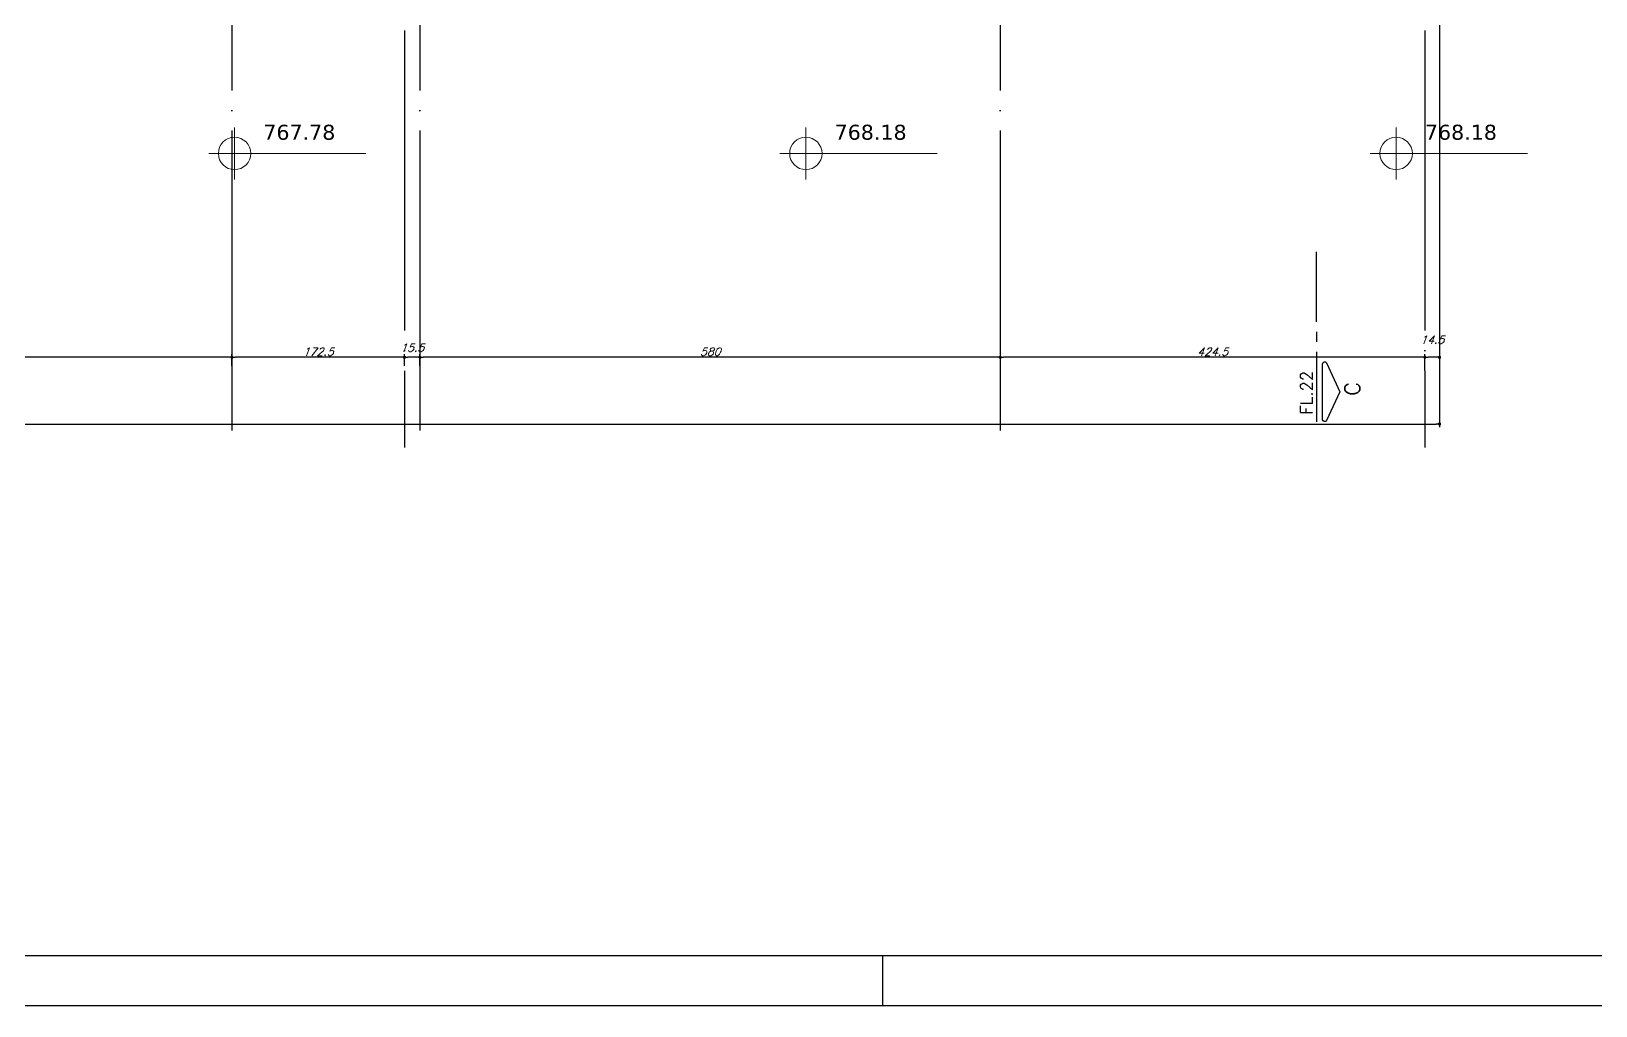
# Model space of a CAD drawing. Extents: x -4172 to 5483, y -2094 to 2406.
# Drawn here: x 1857 to 3421, y -2094 to -1120 of the extents above; entities that cross this region are included whole.
import ezdxf
from ezdxf.enums import TextEntityAlignment as Align

# ---------------------------------------------------------------- set-up
doc = ezdxf.new("R2010")
doc.units = 0
doc.header["$LTSCALE"] = 50
doc.header["$MEASUREMENT"] = 0
doc.linetypes.add('EIXO', pattern=[6.8, 6, -0.4, 0, -0.4])
doc.layers.get('0').update_dxf_attribs({"linetype": 'CONTINUOUS'})
doc.layers.get('DEFPOINTS').update_dxf_attribs({"linetype": 'CONTINUOUS'})
doc.layers.add('A-ANNO-NOTE', color=253, linetype='CONTINUOUS', lineweight=9)
for name, color, linetype in [('F-CORTE-INDICAÇÃO', 4, 'CONTINUOUS'), ('F-COTAS', 106, 'CONTINUOUS'), ('F-EIXO', 12, 'EIXO'), ('F-MARGEM', 1, 'CONTINUOUS'), ('F-TEXTO', 6, 'CONTINUOUS')]:
    doc.layers.add(name, color=color, linetype=linetype)
doc.styles.add('CP-TEXT-INCL', font='romans.shx', dxfattribs={"oblique": 20})
doc.styles.add('ROMANS', font='romans.shx')
doc.styles.add('Verdana_3', font='verdana.ttf', dxfattribs={"height": 20})
doc.dimstyles.new('CP-COTAS-50', dxfattribs={"dimscale": 0.64, "dimtxt": 12.5, "dimasz": 5, "dimexe": 5, "dimexo": 5, "dimgap": 2.5, "dimtad": 1, "dimdec": 1, "dimdsep": 46, "dimtxsty": 'CP-TEXT-INCL', "dimblk1": 'DOT', "dimblk2": 'DOT', "dimsah": 1, "dimcen": 9, "dimclrd": 256, "dimclre": 256, "dimclrt": 256, "dimadec": 0, "dimazin": 0, "dimtfac": 1, "dimtdec": 1, "dimtmove": 2, "dimatfit": 3, "dimldrblk": 'DOT', "dimfxl": 0, "dimtolj": 1, "dimarcsym": 0})

# ---------------------------------------------------------------- blocks, each defined once
blk = doc.blocks.new('*U20')
at = {"layer": 'F-EIXO'}
blk.add_line((0, 0), (0, -3377.9), dxfattribs=at)
at = {"layer": 'F-TEXTO', "style": 'ROMANS'}
blk.add_attdef('EIXO', text='', height=17.5, rotation=360, dxfattribs=at).set_placement((0, 28.2), align=Align.MIDDLE_CENTER)
blk = doc.blocks.new('*U34')
at = {"layer": 'F-EIXO'}
blk.add_line((0, 0), (0, -3477.9), dxfattribs=at)
at = {"layer": 'F-TEXTO', "style": 'ROMANS'}
blk.add_attdef('EIXO', text='', height=17.5, rotation=360, dxfattribs=at).set_placement((0, 28.2), align=Align.MIDDLE_CENTER)
blk = doc.blocks.new('*U35')
at = {"layer": 'F-EIXO'}
blk.add_line((0, 0), (0, -3377.9), dxfattribs=at)
at = {"layer": 'F-TEXTO', "style": 'ROMANS'}
blk.add_attdef('EIXO', text='', height=17.5, rotation=360, dxfattribs=at).set_placement((0, 28.2), align=Align.MIDDLE_CENTER)
blk = doc.blocks.new('*U39')
at = {"layer": 'F-EIXO'}
blk.add_line((0, 0), (0, -3377.9), dxfattribs=at)
at = {"layer": 'F-TEXTO', "style": 'ROMANS'}
blk.add_attdef('EIXO', text='', height=17.5, rotation=360, dxfattribs=at).set_placement((0, 28.2), align=Align.MIDDLE_CENTER)
blk = doc.blocks.new('*U37')
at = {"layer": 'F-EIXO'}
blk.add_line((0, 0), (0, -3477.9), dxfattribs=at)
at = {"layer": 'F-TEXTO', "style": 'ROMANS'}
blk.add_attdef('EIXO', text='', height=17.5, rotation=360, dxfattribs=at).set_placement((0, 28.2), align=Align.MIDDLE_CENTER)
blk = doc.blocks.new('A0-4L_900')
at = {"layer": 'F-MARGEM', "color": 2}
blk.add_line((137.4, 1), (137.4, 0), dxfattribs=at)
blk.add_lwpolyline([(0, 0), (0, 90), (192.9, 90), (192.9, 0)], close=True, dxfattribs=at)
at = {"layer": 'F-MARGEM', "color": 7}
blk.add_lwpolyline([(2.5, 89), (191.9, 89), (191.9, 1), (2.5, 1)], close=True, dxfattribs=at)
blk = doc.blocks.new('_DOT')
at = {"color": 0, "linetype": 'ByBlock'}
blk.add_line((-0.5, 0), (-1, 0), dxfattribs=at)
at = {"color": 0, "linetype": 'ByBlock', "const_width": 0.5}
blk.add_lwpolyline([(-0.25, 0, 1), (0.25, 0, 1)], format="xyb", close=True, dxfattribs=at)
blk = doc.blocks.new('*D49')
at = {"layer": 'DEFPOINTS', "color": 0, "linetype": 'Continuous', "transparency": 16777216}
for p in [(-3540, -934.5), (3264.5, -934.5), (3264.5, -1512.9)]:
    blk.add_point(p, dxfattribs=at)
at = {"layer": 'F-COTAS', "linetype": 'Continuous', "lineweight": -2, "transparency": 16777216}
for p, q in [((-3540, -937.7), (-3540, -1516.1)), ((3264.5, -937.7), (3264.5, -1516.1)), ((-3536.8, -1512.9), (3261.3, -1512.9))]:
    blk.add_line(p, q, dxfattribs=at)
at = {"layer": 'F-COTAS', "linetype": 'Continuous', "lineweight": -2, "transparency": 16777216, "xscale": 3.2, "yscale": 3.2, "zscale": 3.2, "rotation": 180}
blk.add_blockref('_DOT', (-3540, -1512.9), dxfattribs=at)
at = {"layer": 'F-COTAS', "linetype": 'Continuous', "lineweight": -2, "transparency": 16777216, "xscale": 3.2, "yscale": 3.2, "zscale": 3.2}
blk.add_blockref('_DOT', (3264.5, -1512.9), dxfattribs=at)
at = {"layer": 'F-COTAS', "linetype": 'Continuous', "transparency": 16777216, "insert": (-137.8, -1507.3), "char_height": 8, "attachment_point": 5, "style": 'CP-TEXT-INCL'}
blk.add_mtext('\\A1;6804.5', dxfattribs=at)
blk = doc.blocks.new('*D50')
at = {"layer": 'DEFPOINTS', "color": 0, "linetype": 'Continuous', "transparency": 16777216}
for p in [(3264.5, -934.5), (3250, -1446.2), (3250, -1462.5)]:
    blk.add_point(p, dxfattribs=at)
at = {"layer": 'F-COTAS', "linetype": 'Continuous', "lineweight": -2, "transparency": 16777216}
for p, q in [((3264.5, -937.7), (3264.5, -1449.4)), ((3250, -1459.3), (3250, -1443)), ((3261.3, -1446.2), (3253.2, -1446.2))]:
    blk.add_line(p, q, dxfattribs=at)
at = {"layer": 'F-COTAS', "linetype": 'Continuous', "lineweight": -2, "transparency": 16777216, "xscale": 3.2, "yscale": 3.2, "zscale": 3.2, "rotation": 180}
blk.add_blockref('_DOT', (3250, -1446.2), dxfattribs=at)
at = {"layer": 'F-COTAS', "linetype": 'Continuous', "lineweight": -2, "transparency": 16777216, "xscale": 3.2, "yscale": 3.2, "zscale": 3.2}
blk.add_blockref('_DOT', (3264.5, -1446.2), dxfattribs=at)
at = {"layer": 'F-COTAS', "linetype": 'Continuous', "transparency": 16777216, "insert": (3257.2, -1428.6), "char_height": 8, "attachment_point": 5, "style": 'CP-TEXT-INCL'}
blk.add_mtext('\\A1;14.5', dxfattribs=at)
blk = doc.blocks.new('*D51')
at = {"layer": 'DEFPOINTS', "color": 0, "linetype": 'Continuous', "transparency": 16777216}
for p in [(2825.5, -1446.2), (2825.5, -1446.2), (3250, -1462.5)]:
    blk.add_point(p, dxfattribs=at)
at = {"layer": 'F-COTAS', "linetype": 'Continuous', "lineweight": -2, "transparency": 16777216}
for p, q in [((3246.8, -1446.2), (2828.7, -1446.2)), ((3250, -1459.3), (3250, -1443))]:
    blk.add_line(p, q, dxfattribs=at)
at = {"layer": 'F-COTAS', "linetype": 'Continuous', "lineweight": -2, "transparency": 16777216, "xscale": 3.2, "yscale": 3.2, "zscale": 3.2, "rotation": 180}
blk.add_blockref('_DOT', (2825.5, -1446.2), dxfattribs=at)
at = {"layer": 'F-COTAS', "linetype": 'Continuous', "lineweight": -2, "transparency": 16777216, "xscale": 3.2, "yscale": 3.2, "zscale": 3.2}
blk.add_blockref('_DOT', (3250, -1446.2), dxfattribs=at)
at = {"layer": 'F-COTAS', "linetype": 'Continuous', "transparency": 16777216, "insert": (3037.7, -1440.6), "char_height": 8, "attachment_point": 5, "style": 'CP-TEXT-INCL'}
blk.add_mtext('\\A1;424.5', dxfattribs=at)
blk = doc.blocks.new('*D52')
at = {"layer": 'DEFPOINTS', "color": 0, "linetype": 'Continuous', "transparency": 16777216}
for p in [(2245.5, -1446.2), (2825.5, -1446.2), (2245.5, -1457.8)]:
    blk.add_point(p, dxfattribs=at)
at = {"layer": 'F-COTAS', "linetype": 'Continuous', "lineweight": -2, "transparency": 16777216}
for p, q in [((2245.5, -1454.6), (2245.5, -1443)), ((2822.3, -1446.2), (2248.7, -1446.2))]:
    blk.add_line(p, q, dxfattribs=at)
at = {"layer": 'F-COTAS', "linetype": 'Continuous', "lineweight": -2, "transparency": 16777216, "xscale": 3.2, "yscale": 3.2, "zscale": 3.2, "rotation": 180}
blk.add_blockref('_DOT', (2245.5, -1446.2), dxfattribs=at)
at = {"layer": 'F-COTAS', "linetype": 'Continuous', "lineweight": -2, "transparency": 16777216, "xscale": 3.2, "yscale": 3.2, "zscale": 3.2}
blk.add_blockref('_DOT', (2825.5, -1446.2), dxfattribs=at)
at = {"layer": 'F-COTAS', "linetype": 'Continuous', "transparency": 16777216, "insert": (2535.5, -1440.6), "char_height": 8, "attachment_point": 5, "style": 'CP-TEXT-INCL'}
blk.add_mtext('\\A1;580', dxfattribs=at)
blk = doc.blocks.new('*D53')
at = {"layer": 'DEFPOINTS', "color": 0, "linetype": 'Continuous', "transparency": 16777216}
for p in [(2230, -1446.2), (2230, -1457.8), (2245.5, -1457.8)]:
    blk.add_point(p, dxfattribs=at)
at = {"layer": 'F-COTAS', "linetype": 'Continuous', "lineweight": -2, "transparency": 16777216}
for p, q in [((2230, -1454.6), (2230, -1443)), ((2242.3, -1446.2), (2233.2, -1446.2)), ((2245.5, -1454.6), (2245.5, -1443))]:
    blk.add_line(p, q, dxfattribs=at)
at = {"layer": 'F-COTAS', "linetype": 'Continuous', "lineweight": -2, "transparency": 16777216, "xscale": 3.2, "yscale": 3.2, "zscale": 3.2, "rotation": 180}
blk.add_blockref('_DOT', (2230, -1446.2), dxfattribs=at)
at = {"layer": 'F-COTAS', "linetype": 'Continuous', "lineweight": -2, "transparency": 16777216, "xscale": 3.2, "yscale": 3.2, "zscale": 3.2}
blk.add_blockref('_DOT', (2245.5, -1446.2), dxfattribs=at)
at = {"layer": 'F-COTAS', "linetype": 'Continuous', "transparency": 16777216, "insert": (2237.7, -1436.6), "char_height": 8, "attachment_point": 5, "style": 'CP-TEXT-INCL'}
blk.add_mtext('\\A1;15.5', dxfattribs=at)
blk = doc.blocks.new('*D54')
at = {"layer": 'DEFPOINTS', "color": 0, "linetype": 'Continuous', "transparency": 16777216}
for p in [(2057.5, -1446.2), (2057.5, -1457.8), (2230, -1457.8)]:
    blk.add_point(p, dxfattribs=at)
at = {"layer": 'F-COTAS', "linetype": 'Continuous', "lineweight": -2, "transparency": 16777216}
for p, q in [((2057.5, -1454.6), (2057.5, -1443)), ((2226.8, -1446.2), (2060.7, -1446.2)), ((2230, -1454.6), (2230, -1443))]:
    blk.add_line(p, q, dxfattribs=at)
at = {"layer": 'F-COTAS', "linetype": 'Continuous', "lineweight": -2, "transparency": 16777216, "xscale": 3.2, "yscale": 3.2, "zscale": 3.2, "rotation": 180}
blk.add_blockref('_DOT', (2057.5, -1446.2), dxfattribs=at)
at = {"layer": 'F-COTAS', "linetype": 'Continuous', "lineweight": -2, "transparency": 16777216, "xscale": 3.2, "yscale": 3.2, "zscale": 3.2}
blk.add_blockref('_DOT', (2230, -1446.2), dxfattribs=at)
at = {"layer": 'F-COTAS', "linetype": 'Continuous', "transparency": 16777216, "insert": (2143.7, -1440.6), "char_height": 8, "attachment_point": 5, "style": 'CP-TEXT-INCL'}
blk.add_mtext('\\A1;172.5', dxfattribs=at)
blk = doc.blocks.new('*D55')
at = {"layer": 'DEFPOINTS', "color": 0, "linetype": 'Continuous', "transparency": 16777216}
for p in [(1565.5, -1446.2), (1565.5, -1457.8), (2057.5, -1457.8)]:
    blk.add_point(p, dxfattribs=at)
at = {"layer": 'F-COTAS', "linetype": 'Continuous', "lineweight": -2, "transparency": 16777216}
for p, q in [((1565.5, -1454.6), (1565.5, -1443)), ((2054.3, -1446.2), (1568.7, -1446.2)), ((2057.5, -1454.6), (2057.5, -1443))]:
    blk.add_line(p, q, dxfattribs=at)
at = {"layer": 'F-COTAS', "linetype": 'Continuous', "lineweight": -2, "transparency": 16777216, "xscale": 3.2, "yscale": 3.2, "zscale": 3.2, "rotation": 180}
blk.add_blockref('_DOT', (1565.5, -1446.2), dxfattribs=at)
at = {"layer": 'F-COTAS', "linetype": 'Continuous', "lineweight": -2, "transparency": 16777216, "xscale": 3.2, "yscale": 3.2, "zscale": 3.2}
blk.add_blockref('_DOT', (2057.5, -1446.2), dxfattribs=at)
at = {"layer": 'F-COTAS', "linetype": 'Continuous', "transparency": 16777216, "insert": (1811.5, -1440.6), "char_height": 8, "attachment_point": 5, "style": 'CP-TEXT-INCL'}
blk.add_mtext('\\A1;492', dxfattribs=at)
blk = doc.blocks.new('*U129')
at = {"layer": 'F-CORTE-INDICAÇÃO'}
for p, q in [((70, 0), (0, 0)), ((80, 0), (90, 0)), ((100, 0), (170, 0))]:
    blk.add_line(p, q, dxfattribs=at)
blk.add_lwpolyline([(112, 6, -0.802585), (111.2, 9.8), (140, 23.3), (168.8, 9.8, -0.802585), (168, 6)], format="xyb", close=True, dxfattribs=at)
at = {"layer": 'F-CORTE-INDICAÇÃO', "style": 'ROMANS'}
blk.add_attdef('CORTE', text='', height=15, dxfattribs=at).set_placement((140, 35.8), align=Align.MIDDLE_CENTER)
at = {"layer": 'F-CORTE-INDICAÇÃO', "color": 2, "style": 'ROMANS'}
blk.add_attdef('FOLHA', text='', height=12, dxfattribs=at).set_placement((80.5, -10), align=Align.MIDDLE_CENTER)
blk = doc.blocks.new('LGN-COTA - LGN-COTA-475391-Térreo')
at = {"layer": 'A-ANNO-NOTE'}
for p, q in [((-0.009, -0.238), (-0.009, 0.28)), ((-0.268, 0.021), (1.302, 0.021))]:
    blk.add_line(p, q, dxfattribs=at)
for centre, start, end in [((-0.009, 0.022), 90, 180), ((-0.009, 0.021), 360, 90), ((-0.009, 0.021), 180, 270), ((-0.009, 0.021), 270, 0)]:
    blk.add_arc(centre, 0.162, start, end, dxfattribs=at)
blk = doc.blocks.new('zw$7512')
at = {"layer": 'A-ANNO-NOTE', "xscale": 100, "yscale": 100, "zscale": 100}
for p in [(2260.6, -1458.5), (2831.6, -1458.5), (3421.6, -1458.5)]:
    blk.add_blockref('LGN-COTA - LGN-COTA-475391-Térreo', p, dxfattribs=at)
at = {"layer": 'A-ANNO-NOTE', "style": 'Verdana_3'}
for s, p in [('767.78', (2288.4, -1442.7)), ('768.18', (2859.4, -1442.7)), ('768.18', (3449.4, -1442.7))]:
    blk.add_text(s, height=15, dxfattribs=at).set_placement(p)

msp = doc.modelspace()

# ---------------------------------------------------------------- block references
at = {"layer": 'A-ANNO-NOTE', "linetype": 'Continuous'}
msp.add_blockref('zw$7512', (-199.5, 214), dxfattribs=at)
at = {"layer": 'F-CORTE-INDICAÇÃO', "linetype": 'Continuous'}
ref = msp.add_blockref('*U129', (3141.654, -1340.597), dxfattribs=dict(at, rotation=270))
ref.add_attrib('FOLHA', 'FL.22', dxfattribs={"color": 2, "height": 12, "rotation": 90, "style": 'ROMANS'}).set_placement((3131.654, -1481.624), align=Align.MIDDLE_CENTER)
ref.add_attrib('CORTE', 'C', dxfattribs={"height": 15, "rotation": 90, "style": 'ROMANS'}).set_placement((3177.417, -1477.74), align=Align.MIDDLE_CENTER)
at = {"layer": 'F-EIXO', "linetype": 'Continuous'}
for name, p in [('*U37', (2230, 1941.357)), ('*U34', (3250, 1941.357)), ('*U35', (2057.5, 1841.357)), ('*U39', (2245.5, 1841.357)), ('*U20', (2825.5, 1841.357))]:
    msp.add_blockref(name, p, dxfattribs=at)
at = {"layer": 'F-MARGEM', "linetype": 'Continuous', "xscale": 50, "yscale": 50, "zscale": 50}
msp.add_blockref('A0-4L_900', (-4162.376, -2094.493), dxfattribs=at)

# ---------------------------------------------------------------- dimensions: what is measured, and where the dimension line sits
at = {"layer": 'F-COTAS', "linetype": 'Continuous'}
for base, p1, p2, picture, middle in [((3264.5, -1512.867), (-3540, -934.5), (3264.5, -934.5), '*D49', (-137.75, -1507.267)), ((3250, -1446.152), (3264.5, -934.5), (3250, -1462.526), '*D50', (3257.25, -1428.552)), ((1565.5, -1446.152), (2057.5, -1457.806), (1565.5, -1457.806), '*D55', (1811.5, -1440.552)), ((2057.5, -1446.152), (2230, -1457.806), (2057.5, -1457.806), '*D54', (2143.75, -1440.552)), ((2230, -1446.152), (2245.5, -1457.806), (2230, -1457.806), '*D53', (2237.75, -1436.552)), ((2245.5, -1446.152), (2825.5, -1446.152), (2245.5, -1457.806), '*D52', (2535.5, -1440.552)), ((2825.5, -1446.152), (3250, -1462.526), (2825.5, -1446.152), '*D51', (3037.75, -1440.552))]:
    dim = msp.add_linear_dim(base=base, p1=p1, p2=p2, dimstyle='CP-COTAS-50', dxfattribs=at)
    dim.commit()
    dim.dimension.update_dxf_attribs({"geometry": picture, "text_midpoint": middle})

doc.saveas('drawing.dxf')
